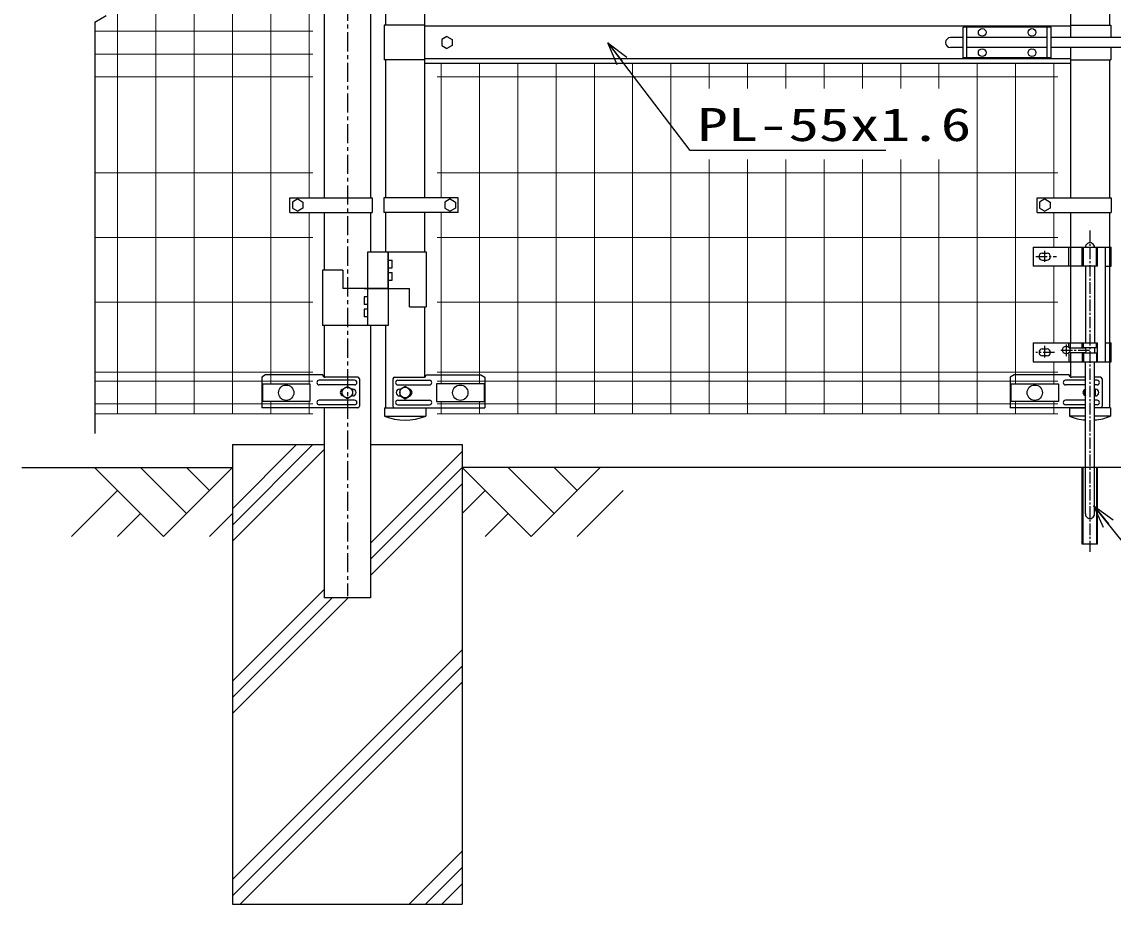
# Model space of a CAD drawing. Units: millimetres, scale not verified. Extents: x -4455 to 4455, y -3150 to 3150.
# Drawn here: x -34 to 1391, y -951 to 201 of the extents above; entities that cross this region are included whole.
import ezdxf
from ezdxf.enums import TextEntityAlignment as Align

# ---------------------------------------------------------------- set-up
doc = ezdxf.new("R2010")
doc.units = ezdxf.units.MM
doc.header["$LTSCALE"] = 20
for name, pattern in [('DASHED', [7.5, 6, -1.5]), ('USER1', [2, 1.25, -0.25, 0.25, -0.25]), ('USER2', [1.125, 0.75, -0.125, 0.125, -0.125])]:
    doc.linetypes.add(name, pattern=pattern)
for name, color, linetype, lineweight in [('0-0_1', 7, 'Continuous', 25), ('0-1_0', 7, 'Continuous', 25), ('0-4_EXTCNT-LMEC0', 1, 'Continuous', 25), ('0-5_LAYER04', 7, 'Continuous', 25), ('0-6_LAYER06', 3, 'Continuous', 25), ('0-7_LAYER02', 1, 'USER2', 25), ('0-9_2', 7, 'Continuous', 25), ('0-A_D-STR2', 7, 'Continuous', 13)]:
    doc.layers.add(name, color=color, linetype=linetype, lineweight=lineweight)
doc.styles.add('ＭＳ ゴシック', font='')
doc.styles.get('ＭＳ ゴシック').set_extended_font_data('MS Gothic')

# ---------------------------------------------------------------- blocks, each defined once
blk = doc.blocks.new('_Open30')
at = {"layer": '0-1_0', "color": 1}
blk.add_line((0, 0), (-20, 0), dxfattribs=at)
blk.add_lwpolyline([(-20, 5.36), (0, 0), (-20, -5.36)], dxfattribs=at)

msp = doc.modelspace()

# ---------------------------------------------------------------- linework, layer by layer
at = {"layer": '0-0_1', "color": 3, "linetype": 'USER1'}
msp.add_line((391.15, 787.32), (391.15, -548.8), dxfattribs=at)
at = {"layer": '0-0_1'}
for p, q in [((360.9, 376.6), (360.9, -28.9)), ((421.4, 376.6), (421.4, -28.9)), ((441.15, 376.61), (441.15, 196.35)), ((491.95, 376.61), (491.95, -28.91)), ((1335.35, 376.61), (1335.35, 180.35)), ((1386.15, 376.61), (1386.15, 196.35)), ((439.15, 196.35), (439.15, 151.35)), ((491.95, 196.35), (439.15, 196.35)), ((1335.35, 195.35), (491.95, 195.35)), ((1310.05, 193.85), (1195.05, 193.85)), ((1195.05, 153.85), (1195.05, 193.85)), ((1200.05, 153.85), (1200.05, 193.85)), ((1305.05, 153.85), (1305.05, 193.85)), ((1310.05, 153.85), (1310.05, 193.85)), ((1335.35, 196.35), (1388.15, 196.35)), ((1388.15, 196.35), (1388.15, 180.35)), ((521.25, 181.85), (514.33, 177.85)), ((514.33, 177.85), (514.33, 169.85)), ((521.25, 181.85), (528.18, 177.85)), ((528.18, 177.85), (528.18, 169.85)), ((1195.05, 180.35), (1178.75, 180.35)), ((1305.05, 180.35), (1200.05, 180.35)), ((1472.25, 180.35), (1310.05, 180.35)), ((514.33, 169.85), (521.25, 165.85)), ((528.18, 169.85), (521.25, 165.85)), ((1195.05, 167.35), (1178.75, 167.35)), ((1305.05, 167.35), (1200.05, 167.35)), ((1472.25, 167.35), (1310.05, 167.35)), ((1335.35, 167.35), (1335.35, -28.91)), ((1388.15, 167.35), (1388.15, 151.35)), ((491.95, 151.35), (439.15, 151.35)), ((441.15, 151.35), (441.15, -28.91)), ((1335.35, 152.35), (491.95, 152.35)), ((1335.35, 146.35), (491.95, 146.35)), ((1310.05, 153.85), (1195.05, 153.85)), ((1335.35, 151.35), (1388.15, 151.35)), ((1386.15, 151.35), (1386.15, -28.91)), ((316.15, -47.9), (316.15, -28.9)), ((316.15, -28.9), (423.4, -28.9)), ((326.3, -30.4), (319.38, -34.4)), ((319.38, -34.4), (319.38, -42.4)), ((319.38, -42.4), (326.3, -46.4)), ((326.3, -30.4), (333.23, -34.4)), ((333.23, -42.4), (326.3, -46.4)), ((333.23, -34.4), (333.23, -42.4)), ((423.4, -28.9), (423.4, -47.9)), ((535.65, -28.91), (438.97, -28.91)), ((438.97, -28.91), (438.97, -47.89)), ((525.5, -30.4), (518.58, -34.4)), ((518.58, -34.4), (518.58, -42.4)), ((518.58, -42.4), (525.5, -46.4)), ((525.5, -30.4), (532.43, -34.4)), ((532.43, -42.4), (525.5, -46.4)), ((532.43, -34.4), (532.43, -42.4)), ((535.65, -47.9), (535.65, -28.9)), ((1291.65, -47.9), (1291.65, -28.9)), ((1291.65, -28.91), (1388.34, -28.91)), ((1301.8, -30.4), (1294.88, -34.4)), ((1294.88, -34.4), (1294.88, -42.4)), ((1294.88, -42.4), (1301.8, -46.4)), ((1301.8, -30.4), (1308.73, -34.4)), ((1308.73, -42.4), (1301.8, -46.4)), ((1308.73, -34.4), (1308.73, -42.4)), ((1388.34, -28.91), (1388.34, -47.89)), ((316.15, -47.9), (423.4, -47.9)), ((360.9, -47.9), (360.9, -123.4)), ((360.9, -47.9), (360.9, -49.15)), ((421.4, -47.9), (421.4, -99.4)), ((421.4, -47.9), (421.4, -49.15)), ((535.65, -47.89), (438.97, -47.89)), ((441.15, -47.89), (441.15, -99.4)), ((491.95, -47.89), (491.95, -99.4)), ((1291.65, -47.89), (1388.34, -47.89)), ((1335.35, -47.89), (1335.35, -93.15)), ((1386.15, -47.89), (1386.15, -93.15)), ((418.05, -195.4), (418.05, -99.4)), ((418.05, -99.4), (493.95, -99.4)), ((444.5, -99.4), (444.5, -195.4)), ((444.5, -147.4), (444.5, -99.4)), ((493.95, -99.4), (493.95, -171.4)), ((444.5, -110.4), (449.5, -110.4)), ((449.5, -120.4), (449.5, -110.4)), ((358.9, -123.4), (358.9, -195.4)), ((385.4, -123.4), (358.9, -123.4)), ((385.4, -123.4), (385.4, -147.4)), ((444.5, -120.4), (449.5, -120.4)), ((444.5, -126.4), (449.5, -126.4)), ((1335.35, -118.15), (1335.35, -218.15)), ((1386.15, -118.15), (1386.15, -218.15)), ((444.5, -147.4), (385.4, -147.4)), ((413.2, -147.4), (472.3, -147.4)), ((472.3, -171.4), (472.3, -147.4)), ((413.05, -158.4), (413.05, -168.4)), ((418.05, -158.4), (413.05, -158.4)), ((418.05, -168.4), (413.05, -168.4)), ((413.05, -174.4), (413.05, -184.4)), ((418.05, -174.4), (413.05, -174.4)), ((418.05, -184.4), (413.05, -184.4)), ((472.3, -171.4), (493.95, -171.4)), ((491.95, -171.4), (491.95, -262.95)), ((444.5, -195.4), (358.9, -195.4)), ((360.9, -195.4), (360.9, -262.95)), ((421.4, -195.4), (421.4, -551.15)), ((441.15, -195.4), (441.15, -303.15)), ((1335.35, -243.15), (1335.35, -261.82)), ((1386.15, -243.15), (1386.15, -303.15)), ((284.41, -260.15), (279.41, -263.15)), ((279.41, -263.15), (279.41, -269.9)), ((279.41, -269.9), (279.41, -303.15)), ((358.99, -260.15), (284.41, -260.15)), ((400.59, -267.15), (354.41, -267.15)), ((404.95, -263.15), (361.99, -263.15)), ((406.95, -265.15), (406.95, -301.15)), ((450.76, -265.15), (450.76, -301.15)), ((452.76, -263.15), (490.87, -263.15)), ((457.12, -267.15), (498.45, -267.15)), ((493.87, -260.15), (565.55, -260.15)), ((565.55, -260.15), (570.55, -263.15)), ((570.55, -263.15), (570.55, -269.9)), ((570.55, -269.9), (570.55, -291.15)), ((1261.76, -260.15), (1256.76, -263.15)), ((1256.76, -263.15), (1256.76, -269.9)), ((1256.76, -269.9), (1256.76, -303.15)), ((1333.44, -260.15), (1261.76, -260.15)), ((1354.75, -267.15), (1328.86, -267.15)), ((1354.75, -263.15), (1336.44, -263.15)), ((1374.55, -263.15), (1366.75, -263.15)), ((1370.19, -267.15), (1366.75, -267.15)), ((1376.55, -265.15), (1376.55, -301.15)), ((400.59, -273.15), (354.41, -273.15)), ((398.24, -278.65), (397.22, -278.65)), ((457.12, -273.15), (498.45, -273.15)), ((459.46, -278.65), (460.49, -278.65)), ((1354.75, -273.15), (1328.86, -273.15)), ((1370.19, -273.15), (1366.75, -273.15)), ((1367.84, -278.65), (1366.82, -278.65)), ((400.59, -293.15), (354.41, -293.15)), ((400.59, -299.15), (354.41, -299.15)), ((398.24, -287.65), (397.22, -287.65)), ((457.12, -293.15), (498.45, -293.15)), ((457.12, -299.15), (498.45, -299.15)), ((459.46, -287.65), (460.49, -287.65)), ((570.55, -291.15), (570.55, -303.15)), ((1354.75, -293.15), (1328.86, -293.15)), ((1354.75, -299.15), (1328.86, -299.15)), ((1370.19, -293.15), (1366.75, -293.15)), ((1370.19, -299.15), (1366.75, -299.15)), ((1367.84, -287.65), (1366.82, -287.65)), ((404.95, -303.15), (279.41, -303.15)), ((360.9, -303.15), (360.9, -551.15)), ((452.76, -303.15), (570.55, -303.15)), ((1354.75, -303.15), (1256.76, -303.15)), ((1374.55, -303.15), (1366.75, -303.15)), ((1374.55, -303.15), (1366.75, -303.15)), ((241.15, -351.15), (241.15, -951.15)), ((241.15, -351.15), (360.9, -351.15)), ((421.4, -351.15), (541.15, -351.15)), ((541.15, -351.15), (541.15, -951.15)), ((-33.85, -381.15), (241.15, -381.15)), ((2241.15, -381.15), (541.15, -381.15)), ((421.4, -551.15), (360.9, -551.15)), ((241.15, -951.15), (541.15, -951.15))]:
    msp.add_line(p, q, dxfattribs=at)
at = {"layer": '0-0_1', "color": 2}
for p, q in [((324.94, -351.15), (241.15, -434.94)), ((241.15, -456.15), (346.15, -351.15)), ((360.9, -357.61), (241.15, -477.36)), ((541.15, -359.94), (421.4, -479.69)), ((421.4, -500.9), (541.15, -381.15)), ((541.15, -402.36), (421.4, -522.11)), ((360.9, -540.19), (241.15, -659.94)), ((241.15, -681.15), (371.15, -551.15)), ((392.37, -551.15), (241.15, -702.36)), ((541.15, -618.98), (241.15, -918.98)), ((241.15, -940.19), (541.15, -640.19)), ((541.15, -661.41), (251.41, -951.15)), ((541.15, -881.98), (471.99, -951.15)), ((493.2, -951.15), (541.15, -903.19)), ((541.15, -924.41), (514.41, -951.15))]:
    msp.add_line(p, q, dxfattribs=at)
at = {"layer": '0-0_1', "color": 4}
for p, q in [((61.15, -381.15), (151.15, -471.15)), ((121.15, -381.15), (181.15, -441.15)), ((241.15, -381.15), (151.15, -471.15)), ((181.15, -381.15), (211.15, -411.15)), ((541.15, -381.15), (631.15, -471.15)), ((601.15, -381.15), (661.15, -441.15)), ((721.15, -381.15), (631.15, -471.15)), ((661.15, -381.15), (691.15, -411.15)), ((91.15, -411.15), (31.15, -471.15)), ((571.15, -411.15), (541.15, -441.15)), ((751.15, -411.15), (691.15, -471.15)), ((121.15, -441.15), (91.15, -471.15)), ((241.15, -441.15), (211.15, -471.15)), ((601.15, -441.15), (571.15, -471.15))]:
    msp.add_line(p, q, dxfattribs=at)
at = {"layer": '0-0_1'}
msp.add_lwpolyline([(444.5, -136.4), (449.5, -136.4), (449.5, -126.4)], dxfattribs=at)
for centre in [(1220.05, 187.1), (1285.05, 187.1), (1220.05, 160.6), (1285.05, 160.6)]:
    msp.add_circle(centre, 5, dxfattribs=at)
for centre, radius, start, end in [((1178.75, 173.85), 6.5, 90, 270), ((354.41, -270.15), 3, 90, 270), ((361.99, -260.15), 3, 180, 270), ((400.59, -270.15), 3, 270, 90), ((404.95, -265.15), 2, 0, 90), ((452.76, -265.15), 2, 90, 180), ((457.12, -270.15), 3, 90, 270), ((490.87, -260.15), 3, 270, 0), ((498.45, -270.15), 3, 270, 90), ((1328.86, -270.15), 3, 90, 270), ((1336.44, -260.15), 3, 180, 270), ((1370.19, -270.15), 3, 270, 90), ((1374.55, -265.15), 2, 0, 90), ((386.48, -283.15), 4.5, 120.08078, 239.91922), ((398.24, -283.15), 4.5, 270, 90), ((459.46, -283.15), 4.5, 90, 270), ((471.23, -283.15), 4.5, 299.99991, 60.0015), ((1356.08, -283.15), 4.5, 119.9985, 240.00009), ((1367.84, -283.15), 4.5, 270, 90), ((354.41, -296.15), 3, 90, 270), ((400.59, -296.15), 3, 270, 90), ((457.12, -296.15), 3, 90, 270), ((498.45, -296.15), 3, 270, 90), ((1328.86, -296.15), 3, 90, 270), ((1370.19, -296.15), 3, 270, 90), ((404.95, -301.15), 2, 270, 0), ((452.76, -301.15), 2, 180, 270), ((1374.55, -301.15), 2, 270, 0)]:
    msp.add_arc(centre, radius, start, end, dxfattribs=at)
at = {"layer": '0-1_0'}
for p, q in [((280.3, -271.81), (280.3, -294.81)), ((280.3, -271.81), (342.3, -271.81)), ((342.3, -271.81), (342.3, -294.81)), ((507.65, -271.81), (507.65, -294.81)), ((569.65, -271.81), (507.65, -271.81)), ((569.65, -271.81), (569.65, -294.81)), ((1257.65, -271.81), (1257.65, -294.81)), ((1257.65, -271.81), (1319.65, -271.81)), ((342.3, -294.81), (280.3, -294.81)), ((507.65, -294.81), (569.65, -294.81))]:
    msp.add_line(p, q, dxfattribs=at)
for points in [[(1094.11, 33.06), (838.62, 33.06), (732.42, 171.96)], [(1319.65, -271.81), (1319.65, -294.81), (1257.65, -294.81)], [(1639.49, -576.01), (1482.33, -576.01), (1367.02, -432.7)]]:
    msp.add_lwpolyline(points, dxfattribs=at)
for centre in [(311.3, -283.31), (538.65, -283.31), (1288.65, -283.31)]:
    msp.add_circle(centre, 10.01, dxfattribs=at)
at = {"layer": '0-4_EXTCNT-LMEC0', "color": 4}
for q in [(76.3, 209.07), (76.3, 209.07), (61.3, -336.54), (61.3, -336.54), (61.3, -336.54)]:
    msp.add_line((61.3, 200.4), q, dxfattribs=at)
at = {"layer": '0-5_LAYER04'}
for p, q in [((439.65, -303.15), (439.65, -314.15)), ((439.65, -303.15), (493.45, -303.15)), ((493.45, -303.15), (493.45, -314.15)), ((1333.85, -303.15), (1333.85, -314.15)), ((1333.85, -303.15), (1354.75, -303.15)), ((1354.75, -303.15), (1333.85, -303.15)), ((1354.75, -303.15), (1333.85, -303.15)), ((1387.65, -303.15), (1366.75, -303.15)), ((1387.65, -303.15), (1387.65, -314.15)), ((439.65, -314.15), (493.45, -314.15)), ((1354.75, -314.15), (1333.85, -314.15)), ((1387.65, -314.15), (1366.75, -314.15))]:
    msp.add_line(p, q, dxfattribs=at)
for centre, start, end in [((466.55, -244.29), 248.94141, 291.05859), ((1360.75, -244.29), 248.94141, 265.40267), ((1360.75, -244.29), 274.59658, 291.05859)]:
    msp.add_arc(centre, 74.86, start, end, dxfattribs=at)
at = {"layer": '0-6_LAYER06'}
for p, q in [((1286.75, -93.15), (1388.45, -93.15)), ((1286.75, -93.15), (1286.75, -118.15)), ((1333.05, -118.15), (1333.05, -93.15)), ((1350.75, -118.15), (1350.75, -93.15)), ((1370.75, -118.15), (1370.75, -93.15)), ((1380.75, -93.15), (1380.75, -243.15)), ((1388.45, -118.15), (1388.45, -93.15)), ((1298.36, -101.16), (1304.92, -101.16)), ((1298.63, -110.15), (1304.64, -110.15)), ((1370.75, -118.15), (1286.75, -118.15)), ((1354.75, -118.15), (1354.75, -218.15)), ((1366.75, -118.15), (1366.75, -218.15)), ((1380.75, -118.15), (1388.45, -118.15)), ((1286.75, -218.15), (1370.75, -218.15)), ((1286.75, -218.15), (1286.75, -243.15)), ((1298.48, -226.16), (1305.04, -226.16)), ((1333.05, -223.31), (1333.05, -218.15)), ((1333.75, -224.65), (1354.75, -224.65)), ((1350.75, -224.15), (1350.75, -218.15)), ((1350.75, -224.15), (1370.75, -224.15)), ((1354.75, -224.65), (1354.75, -224.15)), ((1366.75, -224.15), (1366.75, -231.15)), ((1370.75, -243.15), (1370.75, -218.15)), ((1380.75, -218.15), (1388.45, -218.15)), ((1388.45, -243.15), (1388.45, -218.15)), ((1304.76, -235.15), (1298.75, -235.15)), ((1333.05, -232.65), (1333.05, -243.15)), ((1333.75, -230.65), (1354.75, -230.65)), ((1350.75, -231.15), (1350.75, -243.15)), ((1350.75, -231.15), (1370.75, -231.15)), ((1354.75, -230.65), (1354.75, -231.15)), ((1286.75, -243.15), (1388.45, -243.15)), ((1354.75, -441.65), (1354.75, -243.15)), ((1366.75, -441.65), (1366.75, -243.15)), ((1350.75, -481.15), (1350.75, -381.15)), ((1351.95, -481.15), (1351.95, -381.15)), ((1369.55, -481.15), (1369.55, -381.15)), ((1370.75, -481.15), (1370.75, -381.15)), ((1370.75, -481.15), (1350.75, -481.15))]:
    msp.add_line(p, q, dxfattribs=at)
at = {"layer": '0-6_LAYER06', "color": 1, "linetype": 'USER2'}
for p, q in [((1301.64, -112.62), (1301.64, -98.05)), ((1290.07, -105.65), (1317.12, -105.65)), ((1301.75, -237.18), (1301.75, -221.83)), ((1322.75, -227.65), (1360.75, -227.65)), ((1329.75, -220.6), (1329.75, -236.52)), ((1314.61, -230.65), (1290.05, -230.65))]:
    msp.add_line(p, q, dxfattribs=at)
at = {"layer": '0-6_LAYER06', "linetype": 'DASHED'}
for p, q in [((1335.35, -93.15), (1335.35, -118.15)), ((1352.35, -118.15), (1352.35, -93.15)), ((1369.15, -118.15), (1369.15, -93.15)), ((1386.15, -93.15), (1386.15, -118.15)), ((1335.35, -224.1), (1335.35, -218.15)), ((1352.35, -224.15), (1352.35, -218.15)), ((1369.15, -224.15), (1369.15, -218.15)), ((1386.15, -218.15), (1386.15, -243.15)), ((1335.35, -231.25), (1335.35, -243.15)), ((1352.35, -231.15), (1352.35, -243.15)), ((1369.15, -231.15), (1369.15, -243.15))]:
    msp.add_line(p, q, dxfattribs=at)
at = {"layer": '0-6_LAYER06'}
msp.add_circle((1329.75, -227.65), 5, dxfattribs=at)
for centre, radius, start, end in [((1360.75, -93.65), 6, 0, 180.00117), ((1298.64, -105.65), 4.5, 93.58952, 269.89432), ((1304.64, -105.65), 4.5, 270, 86.4198), ((1298.76, -230.65), 4.5, 93.58952, 269.89432), ((1304.76, -230.65), 4.5, 270, 86.4198), ((1350.83, -227.75), 5, 324.56152, 38.32819), ((1360.75, -441.65), 6, 180.00001, 0.00118)]:
    msp.add_arc(centre, radius, start, end, dxfattribs=at)
at = {"layer": '0-7_LAYER02'}
msp.add_line((1360.75, -71.71), (1360.75, -491.33), dxfattribs=at)
at = {"layer": '0-9_2'}
for p, q in [((384.23, -279.15), (391.15, -275.15)), ((384.23, -287.15), (384.23, -279.15)), ((459.63, -279.15), (459.63, -287.15)), ((473.48, -287.15), (473.48, -279.15)), ((1353.83, -279.15), (1354.75, -278.61)), ((1366.75, -278.61), (1367.68, -279.15)), ((391.15, -291.15), (384.23, -287.15)), ((398.08, -287.15), (391.15, -291.15)), ((459.63, -287.15), (466.55, -291.15)), ((466.55, -291.15), (473.48, -287.15))]:
    msp.add_line(p, q, dxfattribs=at)
for points in [[(391.15, -275.15), (398.08, -279.15), (398.08, -287.15)], [(473.48, -279.15), (466.55, -275.15), (459.63, -279.15)], [(1354.75, -287.69), (1353.83, -287.15), (1353.83, -279.15)], [(1367.68, -279.15), (1367.68, -287.15), (1366.75, -287.69)]]:
    msp.add_lwpolyline(points, dxfattribs=at)
for centre in [(391.15, -283.15), (466.55, -283.15)]:
    msp.add_circle(centre, 6.93, dxfattribs=at)
for start, end in [(150, 210), (330, 30)]:
    msp.add_arc((1360.75, -283.15), 6.93, start, end, dxfattribs=at)
at = {"layer": '0-A_D-STR2'}
for p, q in [((91.15, -311.15), (91.15, 658.85)), ((141.15, -311.15), (141.15, 658.85)), ((191.15, -311.15), (191.15, 658.85)), ((241.15, -311.15), (241.15, 658.85)), ((291.15, -271.81), (291.15, 618.6)), ((341.15, -28.9), (341.15, 376.6)), ((61.3, 188.85), (346.15, 188.85)), ((61.3, 158.85), (346.15, 158.85)), ((513.65, -28.91), (513.65, 146.35)), ((563.65, -271.81), (563.65, 146.35)), ((613.65, -311.15), (613.65, 146.35)), ((663.65, -311.15), (663.65, 146.35)), ((713.65, -311.15), (713.65, 146.35)), ((763.65, -311.15), (763.65, 146.35)), ((813.65, -311.15), (813.65, 146.35)), ((863.65, 114.03), (863.65, 146.35)), ((913.65, 114.03), (913.65, 146.35)), ((963.65, 114.03), (963.65, 146.35)), ((1013.65, 114.03), (1013.65, 146.35)), ((1063.65, 114.03), (1063.65, 146.35)), ((1113.65, 114.03), (1113.65, 146.35)), ((1163.65, 114.03), (1163.65, 146.35)), ((1213.65, -311.15), (1213.65, 146.35)), ((1263.65, -271.81), (1263.65, 146.35)), ((1313.65, -28.91), (1313.65, 146.35)), ((61.3, 128.85), (346.15, 128.85)), ((1318.65, 128.85), (508.65, 128.85)), ((863.65, -311.15), (863.65, 21.03)), ((913.65, -311.15), (913.65, 21.03)), ((963.65, -311.15), (963.65, 21.03)), ((1013.65, -311.15), (1013.65, 21.03)), ((1063.65, -311.15), (1063.65, 21.03)), ((1113.65, -311.15), (1113.65, 21.03)), ((1163.65, -311.15), (1163.65, 21.03)), ((61.3, 3.85), (346.15, 3.85)), ((1318.65, 3.85), (508.65, 3.85)), ((341.15, -271.81), (341.15, -47.9)), ((513.65, -271.81), (513.65, -47.89)), ((1313.65, -93.15), (1313.65, -47.89)), ((61.3, -80.65), (346.15, -80.65)), ((1318.65, -80.65), (508.65, -80.65)), ((1313.65, -218.15), (1313.65, -118.15)), ((61.3, -165.15), (346.15, -165.15)), ((1318.65, -165.15), (508.65, -165.15)), ((61.3, -256.39), (346.15, -256.39)), ((1318.65, -256.39), (508.65, -256.39)), ((1313.65, -271.81), (1313.65, -243.15)), ((61.3, -268.25), (346.15, -268.25)), ((1318.65, -268.25), (508.65, -268.25)), ((61.3, -298.05), (346.15, -298.05)), ((291.15, -311.15), (291.15, -294.81)), ((291.15, -311.15), (291.15, -294.81)), ((341.15, -311.15), (341.15, -294.81)), ((1318.65, -298.05), (508.65, -298.05)), ((513.65, -311.15), (513.65, -294.81)), ((563.65, -311.15), (563.65, -294.81)), ((1263.65, -311.15), (1263.65, -294.81)), ((1313.65, -311.15), (1313.65, -294.81)), ((61.3, -311.15), (346.15, -311.15)), ((1318.65, -311.15), (508.65, -311.15))]:
    msp.add_line(p, q, dxfattribs=at)

# ---------------------------------------------------------------- block references
at = {"layer": '0-1_0', "xscale": 1.5, "yscale": 1.5}
for p, rotation in [((731.19, 173.53), 127.91785), ((1365.75, -431.15), 129.30279)]:
    msp.add_blockref('_Open30', p, dxfattribs=dict(at, rotation=rotation))

# ---------------------------------------------------------------- texts
at = {"layer": '0-1_0', "color": 3, "style": 'ＭＳ ゴシック', "width": 1.35}
msp.add_text('PL-55x1.6', height=43.26, dxfattribs=at).set_placement((848.12, 32.23), align=Align.BOTTOM_LEFT)

doc.saveas('drawing.dxf')
